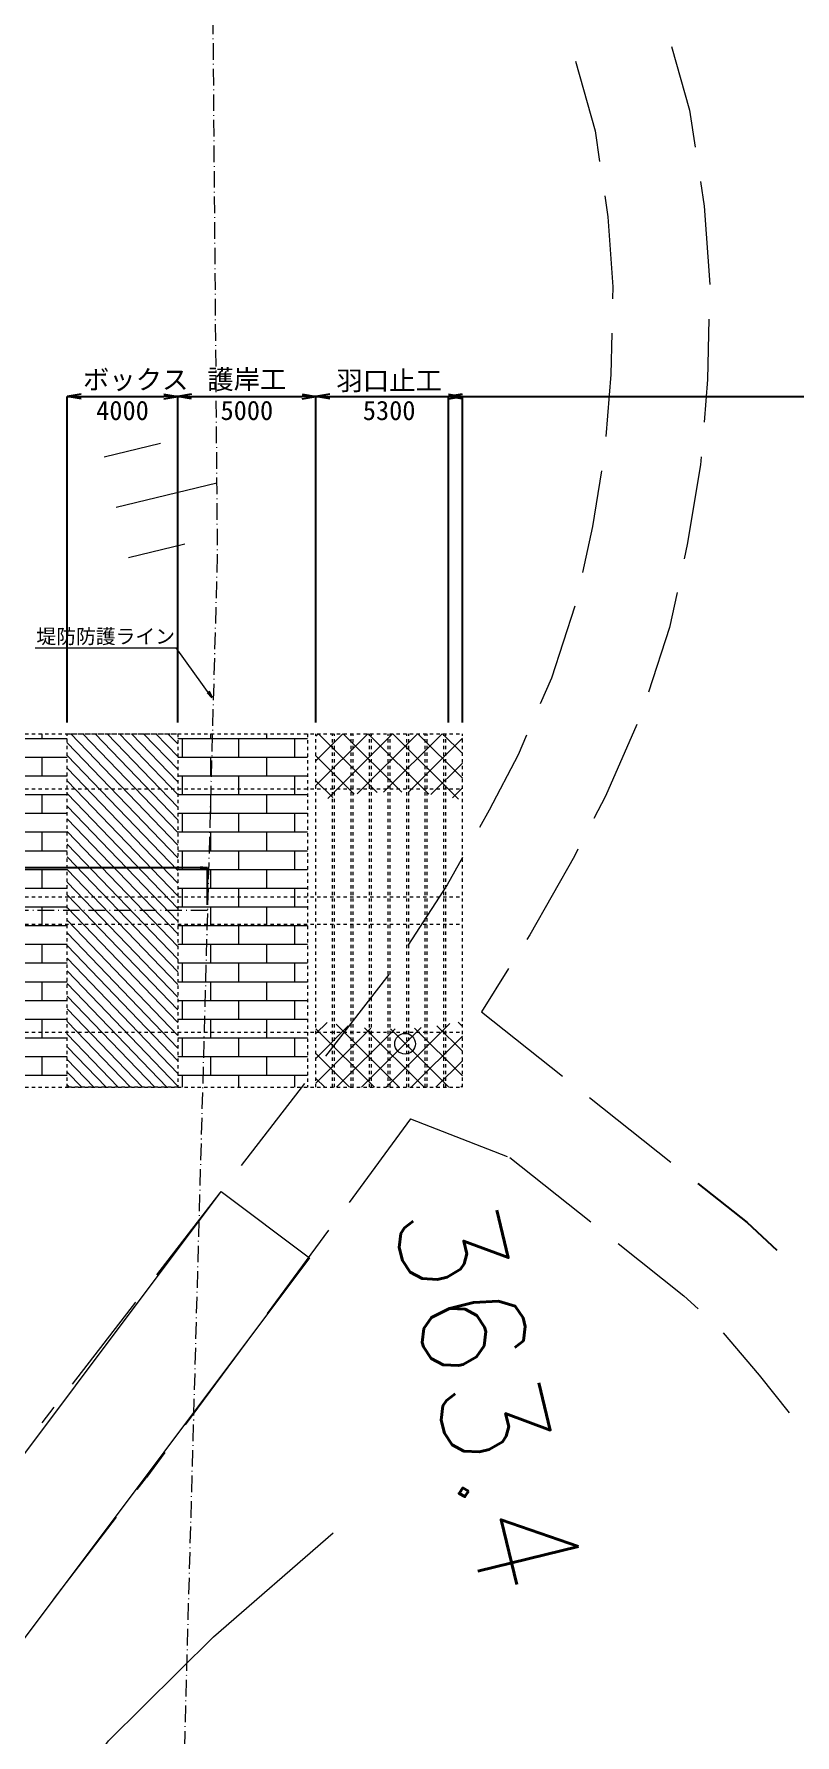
# Model space of a CAD drawing. Header units: millimetres. Extents: x 604133 to 1296463, y 247237 to 595748.
# Drawn here: x 804321 to 831860, y 377268 to 438839 of the extents above; entities that cross this region are included whole.
import ezdxf
from ezdxf.enums import TextEntityAlignment as Align

# ---------------------------------------------------------------- set-up
doc = ezdxf.new("R2010")
doc.units = ezdxf.units.MM
doc.header["$LTSCALE"] = 100
doc.header["$PDSIZE"] = 300
doc.linetypes.add('SXF_一点短鎖線', pattern=[9.25, 6, -1.5, 0.25, -1.5])
doc.linetypes.add('SXF_跳び破線', pattern=[12, 6, -6])
doc.layers.get('Defpoints').update_dxf_attribs({"color": 153})
for name, color, linetype, lineweight in [('D-BGD', 7, 'Continuous', 13), ('D-BMK', 2, 'SXF_一点短鎖線', 13), ('D-BYP-STR3', 2, 'Continuous', 13), ('D-STR-HTXT', 7, 'Continuous', 13), ('D-STR-TXT', 7, 'Continuous', 13)]:
    doc.layers.add(name, color=color, linetype=linetype, lineweight=lineweight)
doc.layers.add('D-WORK2', color=11, linetype='Continuous', plot=False)
doc.layers.add('D-WORK_1', color=11, linetype='Continuous', plot=False)
doc.styles.add('BIGFONT', font='txt', dxfattribs={"height": 0.2, "bigfont": 'BIGFONT'})
doc.styles.add('MS ゴシック', font='MS Gothic.ttf')
doc.dimstyles.new('DIM-100-F', dxfattribs={"dimscale": 100, "dimtxt": 3.5, "dimasz": 2.5, "dimexe": 0, "dimexo": 2, "dimgap": 0.8, "dimtad": 1, "dimdec": 0, "dimzin": 0, "dimdsep": 46, "dimtxsty": 'MS ゴシック', "dimblk": 'OPEN', "dimcen": 0.1, "dimclrd": 256, "dimclre": 256, "dimclrt": 256, "dimaunit": 1, "dimadec": 4, "dimazin": 0, "dimtfac": 1, "dimtdec": 0, "dimtmove": 2, "dimatfit": 3, "dimldrblk": 'OPEN', "dimfxl": 1, "dimtolj": 1, "dimtzin": 0, "dimlwd": -1, "dimlwe": -1, "dimarcsym": 2})
doc.dimstyles.new('DIM-200', dxfattribs={"dimscale": 200, "dimtxt": 3.5, "dimasz": 2.5, "dimexe": 0, "dimexo": 2, "dimgap": 0.8, "dimtad": 1, "dimdec": 0, "dimzin": 0, "dimdsep": 46, "dimtxsty": 'MS ゴシック', "dimblk": 'OPEN', "dimcen": 0.1, "dimclrd": 256, "dimclre": 256, "dimclrt": 256, "dimaunit": 1, "dimadec": 4, "dimazin": 0, "dimtfac": 1, "dimtdec": 0, "dimtmove": 0, "dimatfit": 3, "dimldrblk": 'OPEN', "dimfxl": 1, "dimtolj": 1, "dimtzin": 0, "dimlwd": -1, "dimlwe": -1, "dimarcsym": 2})
pattern_1 = [(180, (-130114.1964121667, 327309.48532496), (-8.295977853848017e-14, -677.418), []), (270, (-130114.1964121667, 327309.48532496), (1016, -677.4180000000001), [677.418, -677.418])]
pattern_2 = [(45, (-130114.1964121667, 327309.48532496), (-449.0128060534577, 449.0128060534577), []), (135, (-130114.1964121667, 327309.48532496), (-449.0128060534577, -449.0128060534576), [])]

# ---------------------------------------------------------------- blocks, each defined once
blk = doc.blocks.new('21311212131313131')
at = {"layer": 'D-BGD', "linetype": 'Continuous'}
for p, q in [((2633409.028676576, -1166830.539065273, 363302.980363709), (2635677.763422243, -1163844.126814221, 363259.9803660331)), ((2635636.540605735, -1169673.376766479, 363309.9803633307), (2637907.426649607, -1166689.282254627, 363267.9803656007)), ((2630384.981659377, -1170811.412579495, 363359.9803606282), (2632653.236213116, -1167825.877491816, 363316.9803629523)), ((2634315.764071788, -1173293.880563169, 363309.9803633307), (2635601.115449918, -1169771.407665494, 363309.9803633307)), ((2628799.91491138, -1169860.465138752, 363404.980358196), (2630384.981659377, -1170811.412579495, 363359.9803606282)), ((2634315.764071788, -1173293.880563169, 363309.9803633307), (2637380.473436414, -1175454.993005906, 363365.9803603038)), ((2629098.73302926, -1174189.749455671, 363401.9803583581), (2632112.9772818, -1176420.138674212, 363429.9803568447)), ((2638401.326125216, -1176174.591240413, 363383.980359331), (2641466.515681799, -1178334.826519769, 363439.9803563043)), ((2633117.272914203, -1177163.734070875, 363438.9803563583), (2636131.517166728, -1179394.123289412, 363466.9803548449)), ((2642488.245533988, -1179054.904946222, 363458.9803552773), (2645552.077735255, -1181215.537197017, 363514.9803522505)), ((2637136.689962518, -1180138.198878011, 363476.9803543044), (2640150.934215043, -1182368.588096551, 363504.980352791)), ((2612400.708632185, -1184404.199407369), (2611439.28015707, -1180779.253370964)), ((2614214.058813774, -1183923.96536175), (2613675.655538891, -1181894.084962105)), ((2646573.807587444, -1181935.615623466, 363532.9803512777), (2647485.200426066, -1182578.190879218, 363549.9803503588)), ((2647933.546656325, -1182904.575046354, 363553.9803501426), (2647485.200426066, -1182578.190879218, 363549.9803503588)), ((2610588.715805924, -1184884.036481546), (2610051.189694413, -1182854.636273854)), ((2641155.229847446, -1183112.183493218, 363513.9803523046), (2644170.351263359, -1185343.052903694, 363541.9803507912)), ((2651977.037391092, -1185845.477114688, 363585.9803484131), (2648944.878726839, -1183639.482029734, 363561.9803497102)), ((2645595.173559433, -1186390.962769308, 363554.9803500886), (2645013.933729254, -1185967.886884921, 363549.9803503588))]:
    blk.add_line(p, q, dxfattribs=at)
at = {"layer": 'D-BGD', "linetype": 'Continuous', "extrusion": (-0.357850755235298, 0.4190130908853815, 0.834488386164964), "elevation": -1129120.837029893}
blk.add_lwpolyline([(-1254383.630991094, 2369084.801503117), (-1256395.754860278, 2369033.987163278), (-1258133.25413314, 2369068.468322462)], dxfattribs=at)
at = {"layer": 'D-BGD', "linetype": 'Continuous', "extrusion": (0.03567750728094934, -0.0127598155848744, 0.9992818934517217), "elevation": 471884.281950591}
blk.add_lwpolyline([(-207100.0851339422, -2858214.016241781), (-204929.7408782606, -2858900.202260064), (-203564.6815348825, -2859454.429428685)], dxfattribs=at)
at = {"layer": 'D-BGD', "linetype": 'Continuous', "extrusion": (0.06931405913714053, -0.038794631884376, 0.9968402769465572), "elevation": 590225.4036722333}
blk.add_lwpolyline([(271514.7104976517, -2833947.581072189), (274534.8461125088, -2834375.619460763), (275218.2889303983, -2834526.691833203)], dxfattribs=at)
at = {"layer": 'D-BGD', "linetype": 'Continuous', "extrusion": (0.0173050426195634, -0.03528637277323839, 0.9992274052468954), "elevation": 449031.4485423116}
blk.add_lwpolyline([(1822227.470697939, -2173580.445668883), (1823099.143760005, -2173834.890129841), (1825752.672804032, -2174852.667973654)], dxfattribs=at)
at = {"layer": 'D-BGD', "linetype": 'Continuous', "extrusion": (-0.04030823083695862, -0.7968488753225237, 0.6028325774408875), "elevation": 1040809.971945994}
blk.add_lwpolyline([(2660574.540997691, -331063.8770680553), (2662764.215896126, -330887.1560521409), (2664316.385794846, -330912.2228629189)], dxfattribs=at)
at = {"layer": 'D-BGD', "linetype": 'Continuous', "extrusion": (0.01430533487111565, 0.003595860673324023, 0.9998912076722364), "elevation": 396510.3306942329}
blk.add_lwpolyline([(2604665.449604415, -1164708.197529451), (2604957.949185861, -1164725.803520488), (2607851.448781326, -1165146.825078374), (2608374.488521624, -1165247.305846424)], dxfattribs=at)
at = {"layer": 'D-BGD', "linetype": 'Continuous', "extrusion": (0.006419495975998686, 0.02759839539550909, 0.9995984787118312), "elevation": 347696.0724792276}
blk.add_lwpolyline([(-2791688.433660635, 556464.6404779159), (-2793758.343395584, 555264.7179511216), (-2795008.760994965, 554735.3403657819)], dxfattribs=at)
at = {"layer": 'D-BGD', "linetype": 'Continuous', "extrusion": (0.01478158180348218, 0.006852738406280525, 0.999867263598385), "elevation": 393956.661020666}
blk.add_lwpolyline([(2609411.079291011, -1166776.529276306), (2610673.159139202, -1167018.207323184), (2613033.00035833, -1167730.848020558)], dxfattribs=at)
at = {"layer": 'D-BGD', "linetype": 'Continuous', "extrusion": (-0.3338890400579548, -0.691597116899, 0.6404775849521733), "elevation": 163933.2610593103}
blk.add_lwpolyline([(2865985.787571723, 336346.5925049999), (2868806.903281797, 336604.4127580161), (2869723.801764981, 336595.2979005912)], dxfattribs=at)
at = {"layer": 'D-BGD', "linetype": 'Continuous', "extrusion": (-0.04120929659473742, -0.8430281353367061, 0.5362885015594532), "elevation": 1070950.517216582}
blk.add_lwpolyline([(2659583.20683602, -250004.481623771), (2661074.891508995, -249881.2639534631), (2663328.341762607, -249919.1770827912)], dxfattribs=at)
at = {"layer": 'D-BGD', "linetype": 'Continuous', "extrusion": (0.007644564263134912, 0.02862061039810175, 0.9995611143385216), "elevation": 349583.5658930626}
blk.add_lwpolyline([(-2809425.194485285, 469243.2777175399), (-2811648.509071718, 467859.2627218342), (-2812676.156430462, 467386.6722354985)], dxfattribs=at)
at = {"layer": 'D-BGD', "linetype": 'Continuous', "extrusion": (0.0164879966350379, 0.01134561148822588, 0.9997996914717073), "elevation": 393113.8224293271}
blk.add_lwpolyline([(-2441217.56571645, -1481686.743330181), (-2442594.112253591, -1483185.662668702), (-2443820.570081861, -1484384.79813954)], dxfattribs=at)
at = {"layer": 'D-BGD', "linetype": 'Continuous', "extrusion": (0.2035327057637472, 0.6414071777969975, 0.7397102608149889), "elevation": 52113.15895089827}
blk.add_lwpolyline([(-2846321.652743208, 482608.1660272502), (-2849060.864006561, 482551.6961834342), (-2850064.326333028, 482666.1219195831)], dxfattribs=at)
at = {"layer": 'D-BGD', "linetype": 'Continuous', "extrusion": (-0.08338357836057589, -0.1802600915081006, 0.9800783021112532), "elevation": 347849.0359171719}
blk.add_lwpolyline([(2872063.499924732, 113600.3742408015), (2872348.727017719, 113593.8175844686), (2875612.606554097, 113388.9061181731), (2875805.622790453, 113367.2445959562)], dxfattribs=at)
at = {"layer": 'D-BGD', "linetype": 'Continuous', "extrusion": (0.03048900685489, 0.02856245332211342, 0.9991269222282144), "elevation": 409701.5722520549}
blk.add_lwpolyline([(-2649547.381662189, -1098400.971684811), (-2650617.897472993, -1098760.013132277), (-2653144.620742367, -1099454.159930742)], dxfattribs=at)
at = {"layer": 'D-BGD', "linetype": 'Continuous', "elevation": 362999.9803800859, "flags": 128}
blk.add_lwpolyline([(2594956.543531554, -1210723.639640077), (2597495.936279913, -1209758.47868365), (2599745.51597291, -1209124.879745524), (2603702.456388657, -1207961.004448387), (2605582.301673419, -1207053.176692555), (2612225.416686196, -1203085.809750228), (2618499.42574368, -1197962.168344579), (2621671.458942007, -1196424.46744861), (2625252.358364811, -1194987.471027581), (2629637.375555307, -1194357.771005328), (2641461.835348096, -1195042.946489309), (2646409.446194947, -1195601.34081978), (2654684.043988761, -1197310.709309356), (2659738.743383475, -1198610.610876645), (2664061.69720994, -1199635.331853588), (2666634.8870383, -1196188.568573744), (2661155.448255141, -1187307.461612872), (2659480.367512304, -1185408.886933846), (2657051.519333927, -1183754.333945036), (2653204.033955033, -1180032.642641116), (2649357.204771402, -1175776.632576005)], dxfattribs=at)
at = {"layer": 'D-BGD', "linetype": 'Continuous', "flags": 128}
for points in [[(2694508.849224281, -1212829.779689039), (2694346.542418159, -1212828.471463009), (2689914.505630771, -1212629.844205074), (2685097.192283282, -1211673.083783333), (2681445.822284877, -1210496.155347209), (2676812.911247346, -1208517.40584945), (2673146.757643894, -1206307.489838532), (2669466.190628534, -1203919.817674099), (2664061.69720994, -1199635.331853588), (2661592.209677465, -1197678.081932495), (2651374.308523426, -1190349.283469298), (2637086.397030128, -1180094.70611455), (2639418.183272371, -1176845.260593977)], [(2639418.183272371, -1176845.260593977), (2653705.217602345, -1187099.357756798), (2664002.04432935, -1194483.903443443), (2666448.495083555, -1196422.84198137), (2671802.132157316, -1200666.946720537), (2675269.023321437, -1202915.984027885), (2678639.278246555, -1204947.953532028), (2682847.962656135, -1206745.767281117), (2686103.11786148, -1207794.715957074), (2690397.124338944, -1208647.404821617), (2694452.968042351, -1208829.336324447), (2694508.849224281, -1208829.789592559)]]:
    blk.add_lwpolyline(points, dxfattribs=at)
at = {"layer": 'D-BGD', "linetype": 'Continuous'}
for points in [[(2600759.056470842, -1166962.49256949, 363259.9803660331), (2601520.232446133, -1166831.970271929, 363249.9803665736), (2604052.919729792, -1166599.60326928, 363209.9803687356), (2604485.161353285, -1166601.380550752, 363239.9803671141)], [(2620344.495204268, -1169389.37297795, 363441.9803561962), (2621051.475494741, -1169680.637128959, 363499.9803530613), (2623081.883923665, -1170678.154576696, 363479.9803541423), (2623716.719679102, -1171019.987148911, 363470.9803546287)]]:
    blk.add_polyline3d(points, dxfattribs=at)
blk.add_circle((2631598.681167922, -1173550.706746353, 363379.9803595472), 374.999979731494, dxfattribs=at)
at = {"layer": 'D-WORK2', "linetype": 'Continuous', "extrusion": (0.03567750728094908, -0.01275981558487513, 0.9992818934517217), "elevation": 471884.2819505915}
blk.add_lwpolyline([(-207100.0851338838, -2858214.016241787), (-204929.7408782017, -2858900.20226007), (-203564.6815348236, -2859454.42942869)], dxfattribs=at)
at = {"layer": 'D-BGD', "linetype": 'Continuous', "style": 'BIGFONT'}
blk.add_text('363.4', height=3749.999797322081, rotation=14.86235643076144, dxfattribs=at).set_placement((2637735.06743895, -1173936.773380616))
blk = doc.blocks.new('_Open')
at = {"color": 0, "linetype": 'ByBlock', "lineweight": -2}
for p, q in [((-1, 0.1666666666666667), (0, 0)), ((-1, -0.1666666666666667), (0, 0)), ((0, 0), (-1, 0))]:
    blk.add_line(p, q, dxfattribs=at)
blk = doc.blocks.new('*D33')
at = {"layer": 'D-WORK_1', "ltscale": 0.01, "transparency": 16777216}
for p, q in [((779522.9317132988, 407312.7092586567), (779522.9317132988, 408651.7733483652)), ((810347.1984958331, 408651.7733483652), (779772.9317132988, 408651.7733483652)), ((810597.1984958331, 407312.7092586567), (810597.1984958331, 408651.7733483652))]:
    blk.add_line(p, q, dxfattribs=at)
at = {"layer": 'Defpoints', "color": 0, "ltscale": 0.01, "transparency": 16777216}
for p in [(779522.9317132988, 408651.7733483652), (779522.9317132988, 407112.7092586567), (810597.1984958331, 407112.7092586567)]:
    blk.add_point(p, dxfattribs=at)
at = {"layer": 'D-WORK_1', "ltscale": 0.01, "transparency": 16777216, "xscale": 250, "yscale": 250, "zscale": 250, "rotation": 180}
blk.add_blockref('_Open', (779522.9317132988, 408651.7733483652), dxfattribs=at)
at = {"layer": 'D-WORK_1', "ltscale": 0.01, "transparency": 16777216, "xscale": 250, "yscale": 250, "zscale": 250}
blk.add_blockref('_Open', (810597.1984958331, 408651.7733483652), dxfattribs=at)
at = {"layer": 'D-WORK_1', "ltscale": 0.01, "transparency": 16777216, "insert": (795060.0651045659, 408906.7733483652), "char_height": 350, "attachment_point": 5, "style": 'MS ゴシック'}
blk.add_mtext('\\A1;31074', dxfattribs=at)
blk = doc.blocks.new('*D28')
at = {"layer": 'D-WORK_1', "transparency": 16777216}
for p, q in [((805522.9317098664, 413912.7092171445), (805522.9317318597, 425720.2707641631)), ((806022.9317318597, 425720.2707632318), (809022.9317318681, 425720.2707576439)), ((809522.9317098748, 413912.70927427), (809522.9317318681, 425720.2707567125))]:
    blk.add_line(p, q, dxfattribs=at)
at = {"layer": 'Defpoints', "color": 0, "transparency": 16777216}
for p in [(809522.9317318681, 425720.2707567125), (805522.9317091213, 413512.7092171445), (809522.9317091297, 413512.70927427)]:
    blk.add_point(p, dxfattribs=at)
at = {"layer": 'D-WORK_1', "transparency": 16777216, "xscale": 500, "yscale": 500, "zscale": 500}
for p, rotation in [((805522.9317318597, 425720.2707641631), 179.9999998932783), ((809522.9317318681, 425720.2707567125), 359.9999998932783)]:
    blk.add_blockref('_Open', p, dxfattribs=dict(at, rotation=rotation))
at = {"layer": 'D-WORK_1', "transparency": 16777216, "char_height": 700, "attachment_point": 5, "rotation": 359.9999998932783, "style": 'MS ゴシック'}
for s, insert in [('\\A1;{\\C256;  ボックス', (807522.9317329329, 426294.2301513008)), ('\\A1;4000}', (807522.9317309139, 425210.2707604378))]:
    blk.add_mtext(s, dxfattribs=dict(at, insert=insert))
blk = doc.blocks.new('*D29')
at = {"layer": 'D-WORK_1', "transparency": 16777216}
for p, q in [((814522.9317011371, 413912.7092739928), (814522.9317231289, 425719.4457516259)), ((815022.9317231289, 425719.4457506946), (819322.9317226381, 425719.4457426852)), ((819822.9317006463, 413912.7092737693), (819822.9317226381, 425719.4457417539))]:
    blk.add_line(p, q, dxfattribs=at)
at = {"layer": 'Defpoints', "color": 0, "transparency": 16777216}
for p in [(819822.9317226381, 425719.4457417539), (814522.931700392, 413512.7092739928), (819822.9316999012, 413512.7092737693)]:
    blk.add_point(p, dxfattribs=at)
at = {"layer": 'D-WORK_1', "transparency": 16777216, "xscale": 500, "yscale": 500, "zscale": 500}
for p, rotation in [((814522.9317231289, 425719.4457516259), 179.9999998932783), ((819822.9317226381, 425719.4457417539), 359.9999998932783)]:
    blk.add_blockref('_Open', p, dxfattribs=dict(at, rotation=rotation))
at = {"layer": 'D-WORK_1', "transparency": 16777216, "char_height": 700, "attachment_point": 5, "rotation": 359.9999998932783, "style": 'MS ゴシック'}
for s, insert in [('\\A1;{\\C256;羽口止工', (817172.9316875145, 426257.872142629)), ('\\A1;5300}', (817172.9316855617, 425209.4457466899))]:
    blk.add_mtext(s, dxfattribs=dict(at, insert=insert))
blk = doc.blocks.new('*D30')
at = {"layer": 'D-WORK_1', "transparency": 16777216}
for p, q in [((819320.0021970448, 413912.7092686504), (819320.0022190381, 425720.2707578377)), ((819820.0022190381, 425720.2707569064), (898101.1785148869, 425720.2706110963)), ((898601.1785135044, 424978.0821832856), (898601.1785148869, 425720.270610165))]:
    blk.add_line(p, q, dxfattribs=at)
at = {"layer": 'Defpoints', "color": 0, "transparency": 16777216}
for p in [(898601.1785148869, 425720.270610165), (898601.1785127594, 424578.0821832856, 362400.0000000091), (819320.0021962997, 413512.7092686504)]:
    blk.add_point(p, dxfattribs=at)
at = {"layer": 'D-WORK_1', "transparency": 16777216, "xscale": 500, "yscale": 500, "zscale": 500}
for p, rotation in [((819320.0022190381, 425720.2707578377), 179.9999998932783), ((898601.1785148869, 425720.270610165), 359.9999998932783)]:
    blk.add_blockref('_Open', p, dxfattribs=dict(at, rotation=rotation))
at = {"layer": 'D-WORK_1', "transparency": 16777216, "char_height": 700, "attachment_point": 5, "rotation": 359.9999998932783, "style": 'MS ゴシック'}
for s, insert in [('\\A1;土羽水路', (858960.5903680315, 426294.2300748643)), ('\\A1;79281', (858960.5903660125, 425210.2706840013))]:
    blk.add_mtext(s, dxfattribs=dict(at, insert=insert))
blk = doc.blocks.new('*D31')
at = {"layer": 'D-WORK_1', "transparency": 16777216}
for p, q in [((809522.944645397, 413912.8709254396), (809523.3265375552, 425721.2717912997)), ((810023.3265372937, 425721.2556209409), (814023.3265290988, 425721.1262580706)), ((814522.944636679, 413912.7092218517), (814523.3265288372, 425721.1100877118))]:
    blk.add_line(p, q, dxfattribs=at)
at = {"layer": 'Defpoints', "color": 0, "transparency": 16777216}
for p in [(814523.3265288372, 425721.1100877118), (809522.9317091099, 413512.8709256488, 641.1097706175642), (814522.9317003919, 413512.7092220609, 641.1097706175642)]:
    blk.add_point(p, dxfattribs=at)
at = {"layer": 'D-WORK_1', "transparency": 16777216, "xscale": 500, "yscale": 500, "zscale": 500}
for p, rotation in [((809523.3265375552, 425721.2717912997), 179.9981470133735), ((814523.3265288372, 425721.1100877118), 359.9981470133735)]:
    blk.add_blockref('_Open', p, dxfattribs=dict(at, rotation=rotation))
at = {"layer": 'D-WORK_1', "transparency": 16777216, "char_height": 700, "attachment_point": 5, "rotation": 359.99814701337345, "style": 'MS ゴシック'}
for s, insert in [('\\A1;{\\C256;護岸工', (812023.3452103711, 426298.703629559)), ('\\A1;5000}', (812023.3100394303, 425211.1909397725))]:
    blk.add_mtext(s, dxfattribs=dict(at, insert=insert))

msp = doc.modelspace()

# ---------------------------------------------------------------- hatches: boundary and pattern name
at = {"layer": 'D-BYP-STR3', "linetype": 'SXF_跳び破線', "ltscale": 0.2}
h = msp.add_hatch(dxfattribs=at)
h.set_pattern_fill('AR-BRSTD', color=256, scale=10, angle=180)
h.set_pattern_definition(pattern_1)
edge = h.paths.add_edge_path()
edge.add_line((805522.9317093563, 413512.7093214043), (805522.9317128031, 407612.7093214671))
edge.add_line((804222.931644065, 407612.7093204551), (799522.9316440547, 407612.7093177096))
edge.add_line((799522.9316441069, 407612.7093176714), (799522.93164066, 413512.7093176086))
edge.add_line((799522.9316405967, 413512.7093178623), (804222.9316406079, 413512.7093206078))
at = {"layer": 'D-BYP-STR3', "transparency": 33554687}
h = msp.add_hatch(dxfattribs=at)
h.set_pattern_fill('ANSI31', color=3, scale=100, angle=-91.19293493242128)
h.set_pattern_definition([(313.8070650675787, (763168.8973428648, 615578.4341212048), (229.1317729212576, 219.783713313706), [])])
h.paths.add_polyline_path([(809522.9317096466, 413512.709276168), (809522.9317166557, 400712.7092765555), (805522.9317168252, 400712.7092737987), (805522.9317093588, 413512.7092743734)])
at = {"layer": 'D-BYP-STR3', "linetype": 'SXF_跳び破線', "ltscale": 0.2}
h = msp.add_hatch(dxfattribs=at)
h.set_pattern_fill('AR-BRSTD', color=256, scale=10, angle=180)
h.set_pattern_definition(pattern_1)
h.paths.add_polyline_path([(814222.9317096447, 413512.7093266438), (814222.931713154, 407612.7093264529), (809522.9317131959, 407612.7093236692), (809522.9317096857, 413512.7093238601)])
h = msp.add_hatch(dxfattribs=at)
h.set_pattern_fill('ANSI37', color=256, scale=200)
h.set_pattern_definition(pattern_2)
edge = h.paths.add_edge_path()
edge.add_line((814522.9317077616, 413512.7092794109), (814522.9317091856, 411074.4502657201))
edge.add_arc((817261.0885128876, 399619.4741525421), 11777.68994441054, 77.43678667344471, 103.44352118414031, ccw=False)
edge.add_line((819822.9317093961, 411115.1663828859), (819822.9317096838, 413512.7092820151))
edge.add_line((819822.9317097537, 413512.7092829946), (814522.9317080363, 413512.7092796493))
h = msp.add_hatch(dxfattribs=at)
h.set_pattern_fill('AR-BRSTD', color=256, scale=10, angle=180)
h.set_pattern_definition(pattern_1)
edge = h.paths.add_edge_path()
edge.add_line((805522.9317129188, 407612.7092554603), (805522.9317135027, 406612.7092554098))
edge.add_line((804222.9316444915, 406612.7092735239), (799522.9316444859, 406612.7092707774))
edge.add_line((799522.9316445139, 406612.7092697865), (799522.005555296, 407612.7092698379))
edge.add_line((799522.0055552829, 407612.7092699141), (804222.9316439225, 407612.7092726594))
h = msp.add_hatch(dxfattribs=at)
h.set_pattern_fill('AR-BRSTD', color=256, scale=10, angle=180)
h.set_pattern_definition(pattern_1)
h.paths.add_polyline_path([(814222.931712638, 407612.7092787692), (814222.9317135805, 406612.7092795217), (809522.9317136029, 406612.7092757843), (809522.0056243719, 407612.7092759119)])
h = msp.add_hatch(dxfattribs=at)
h.set_pattern_fill('AR-BRSTD', color=256, scale=10, angle=180)
h.set_pattern_definition(pattern_1)
edge = h.paths.add_edge_path()
edge.add_line((805522.931713381, 406612.7093219762), (805522.9317168278, 400712.7093220389))
edge.add_line((804222.9316485176, 400712.7093210157), (799522.9316485064, 400712.7093182703))
edge.add_line((799522.9316480631, 400712.7093172886), (799522.9316446163, 406612.7093172258))
edge.add_line((799522.931644553, 406612.7093174795), (804222.9316445641, 406612.709320225))
h = msp.add_hatch(dxfattribs=at)
h.set_pattern_fill('AR-BRSTD', color=256, scale=10, angle=180)
h.set_pattern_definition(pattern_1)
h.paths.add_polyline_path([(814222.9317136205, 406612.7093272157), (814222.9317176066, 400712.7093270136), (809522.9317171521, 400712.7093232864), (809522.931713642, 406612.7093234773)])
h = msp.add_hatch(dxfattribs=at)
h.set_pattern_fill('ANSI37', color=256, scale=200)
h.set_pattern_definition(pattern_2)
edge = h.paths.add_edge_path()
edge.add_line((814522.932458795, 400712.7090277442), (814522.932174154, 403150.9680414351))
edge.add_arc((817261.0876338662, 414605.9444743454), 11777.68994441054, -103.4435144619858, -77.43677995129018)
edge.add_line((819822.9321786942, 403110.2525449399), (819822.9324602712, 400712.7096458107))
edge.add_line((819822.9324607014, 400712.7096456283), (814522.9324589841, 400712.7090271577))

# ---------------------------------------------------------------- linework, layer by layer
at = {"layer": 'D-BGD', "linetype": 'SXF_一点短鎖線'}
for p, q in [((809969.0989682752, 539327.1350111177, 353999.9803768478), (810951.2278745355, 419945.5086971472, 353999.9803768478)), ((810951.2278745355, 419945.5086971472, 353999.9803768478), (808717.5890778771, 338981.009887751, 353999.9803768478))]:
    msp.add_line(p, q, dxfattribs=at)
at = {"layer": 'D-BMK', "linetype": 'SXF_一点短鎖線'}
msp.add_line((810597.1981563618, 407112.7092586567, 354000.0000000001), (729800.2557951588, 407112.7092586567, 354000.0000000001), dxfattribs=at)
at = {"layer": 'D-BYP-STR3', "linetype": 'SXF_跳び破線', "ltscale": 0.2}
for p, q in [((779522.9317095563, 413512.7092588519, 354000.0000000001), (819822.9317097332, 413512.7092820419, 354000.0196393717)), ((814222.9317091288, 413512.7092789611, 354000.0196393717), (814222.9317170907, 400712.7092793299, 354000.0196393717)), ((814522.931708096, 400712.709279939, 354000.0000000001), (814522.931709668, 413512.7092793708, 354000.0000000001)), ((815122.9317081826, 400712.7092788717, 354000.0000000001), (815122.9317092787, 413512.7092783138, 354000.0000000001)), ((815194.3602794934, 400712.7092791101, 354000.0000000001), (815194.360281085, 413512.7092794956, 354000.0000000001)), ((815794.3602795996, 400712.7092789965, 354000.0000000001), (815794.3602806957, 413512.7092784386, 354000.0000000001)), ((815865.7888508899, 400712.7092782821, 354000.0000000001), (815865.788852502, 413512.7092796214, 354000.0000000001)), ((816465.7888510166, 400712.7092791222, 354000.0000000001), (816465.7888521127, 413512.7092785643, 354000.0000000001)), ((816537.21742183, 400712.7092784172, 354000.0000000001), (816537.217423919, 413512.7092797471, 354000.0000000001)), ((817137.2174224335, 400712.709279247, 354000.0000000001), (817137.2174240066, 413512.7092786798, 354000.0000000001)), ((817208.6459937239, 400712.7092785327, 354000.0000000001), (817208.6459952969, 413512.7092779645, 354000.0000000001)), ((817808.645993831, 400712.709278419, 354000.0000000001), (817808.6459954235, 413512.7092788055, 354000.0000000001)), ((817880.0745651409, 400712.7092786575, 354000.0000000001), (817880.0745667139, 413512.7092780903, 354000.0000000001)), ((818480.074565248, 400712.7092785448, 354000.0000000001), (818480.0745668405, 413512.7092789303, 354000.0000000001)), ((818551.5031365579, 400712.7092787832, 354000.0000000001), (818551.5031381309, 413512.709278216, 354000.0000000001)), ((819151.503136665, 400712.7092786696, 354000.0000000001), (819151.5031382575, 413512.7092790551, 354000.0000000001)), ((819222.9317079749, 400712.7092789089, 354000.0000000001), (819222.9317095479, 413512.7092783408, 354000.0000000001)), ((819822.9317076051, 400712.7092788046, 354000.0000000001), (819822.931709654, 413512.7092782272, 354000.0000000001)), ((779522.9317109253, 411512.7092584599, 354000.0000000001), (819822.9317092154, 411512.7092826416, 354000.0196393718)), ((779522.9317130664, 407612.709258661, 354000.0000000001), (819822.9317118333, 407612.7092828326, 354000.0196393718)), ((779522.9317135125, 406612.7092584701, 354000.0000000001), (819822.9317084452, 406612.7092817671, 354000.0196393718)), ((779522.9317156527, 402712.7092586694, 354000.0000000001), (819822.931708203, 402712.7092820177, 354000.0196393718)), ((779522.9317170413, 400712.709259231, 354000.0000000001), (819822.9317076647, 400712.7092816656, 354000.0196393717))]:
    msp.add_line(p, q, dxfattribs=at)
at = {"layer": 'D-BYP-STR3', "linetype": 'SXF_跳び破線', "ltscale": 0.2, "elevation": 354000.0000000001}
msp.add_lwpolyline([(805522.9317132988, 413512.7092738088), (809522.9317132988, 413512.7092738088), (809522.9317132988, 400712.7092759275), (805522.9317132988, 400712.7092759275)], close=True, dxfattribs=at)
at = {"layer": 'D-STR-HTXT'}
msp.add_line((804366.3938711829, 416615.5686004031, 673540.0000000001), (809466.3938711829, 416615.5686004055, 673540.0000000001), dxfattribs=at)
at = {"layer": 'D-WORK_1', "linetype": 'Continuous', "extrusion": (-0.01349982497120085, -0.03540412610542928, 0.9992818934517217), "elevation": 691484.7613460446}
msp.add_lwpolyline([(632461.1703788924, 692989.2933019634), (634631.5146345742, 692303.1072836805), (635996.5739779518, 691748.8801150601)], dxfattribs=at)

# ---------------------------------------------------------------- block references
at = {"layer": 'D-BGD', "rotation": 268.807065034117}
msp.add_blockref('21311212131313131', (2045832.052429549, 3008884.781987332, 354000.0000000001), dxfattribs=at)

# ---------------------------------------------------------------- texts
at = {"layer": 'D-STR-TXT', "style": 'MS ゴシック'}
msp.add_text('堤防防護ライン', height=524.9999999999997, dxfattribs=at).set_placement((806916.3938711829, 416615.5686004043, 673540.0000000001), align=Align.BOTTOM_CENTER)

# ---------------------------------------------------------------- dimensions: what is measured, and where the dimension line sits
at = {"layer": 'D-WORK_1'}
for base, p1, p2, text, picture, middle in [((809522.9317318681, 425720.2707567125, 354000.0000000001), (805522.9317091213, 413512.7092171445, 354000.0000000001), (809522.9317091297, 413512.70927427, 354000.0000000001), '{\\C256;  ボックス\\X<>}', '*D28', (807522.9317318639, 425720.2707604378, 354000.0000000001)), ((819822.9317226381, 425719.4457417539, 354000.0000000001), (814522.931700392, 413512.7092739928, 354000.0000000001), (819822.9316999012, 413512.7092737693, 354000.0000000001), '{\\C256;羽口止工\\X<>}', '*D29', (817172.9316865116, 425719.4457466899, 354000.0000000001))]:
    dim = msp.add_linear_dim(base=base, p1=p1, p2=p2, angle=179.9999998932783, text=text, dimstyle='DIM-200', dxfattribs=at)
    dim.commit()
    dim.dimension.update_dxf_attribs({"geometry": picture, "text_midpoint": middle, "dimtype": 160})
dim = msp.add_aligned_dim(p1=(809522.93170911, 413512.8709256488, 354000.0000000001), p2=(814522.931700392, 413512.7092220609, 354000.0000000001), distance=12208.40087203537, text='{\\C256;護岸工\\X<>}', dimstyle='DIM-200', dxfattribs=at)
dim.commit()
dim.dimension.update_dxf_attribs({"geometry": '*D31', "text_midpoint": (812023.3265331963, 425721.1909395058, 353358.8902293825)})
dim = msp.add_linear_dim(base=(898601.1785148869, 425720.270610165, 354000.0082984347), p1=(819320.0021962997, 413512.7092686504, 354000.0082984347), p2=(898601.1785127594, 424578.0821832856, 716400.0082984437), angle=179.9999998932783, text='土羽水路\\X<>', dimstyle='DIM-200', dxfattribs=at)
dim.commit()
dim.dimension.update_dxf_attribs({"geometry": '*D30', "text_midpoint": (858960.5903669625, 425720.2706840013, 354000.0082984347)})
at = {"layer": 'D-WORK_1', "ltscale": 0.01}
dim = msp.add_linear_dim(base=(779522.9317132988, 408651.7733483652, 354000.0000000001), p1=(810597.1984958331, 407112.7092586567, 354000.0000000002), p2=(779522.9317132988, 407112.7092586567, 354000.0000000001), dimstyle='DIM-100-F', dxfattribs=at)
dim.commit()
dim.dimension.update_dxf_attribs({"geometry": '*D33', "text_midpoint": (795060.0651045659, 408906.7733483652, 354000.0000000001)})

# ---------------------------------------------------------------- leaders
at = {"layer": 'D-STR-HTXT'}
msp.add_leader([(810761.4455584533, 414824.8267549272, 673540.0000000001), (809466.3938711829, 416615.5686004055, 673540.0000000001)], dimstyle='DIM-100-F', override={"dimtad": 0}, dxfattribs=at)

doc.saveas('drawing.dxf')
